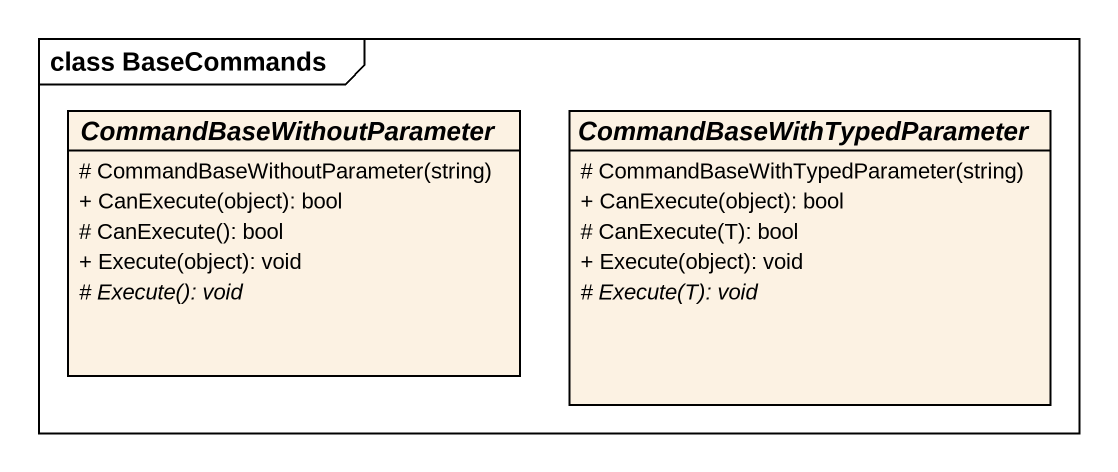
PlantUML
@startuml
mainframe class BaseCommands
hide circle
hide empty members
skinparam classAttributeIconSize 0
abstract class CommandBaseWithoutParameter {
  # CommandBaseWithoutParameter(string)
  + CanExecute(object): bool
  # CanExecute(): bool
  + Execute(object): void
  {abstract} # Execute(): void
}
abstract class "CommandBaseWithTypedParameter" as CommandBaseWithTypedParamete {
  # CommandBaseWithTypedParameter(string)
  + CanExecute(object): bool
  # CanExecute(T): bool
  + Execute(object): void
  {abstract} # Execute(T): void
}
@enduml
